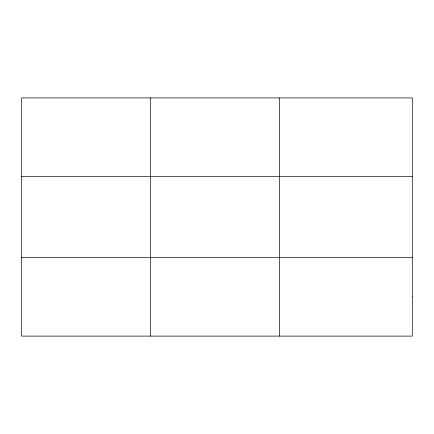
<?xml version="1.0" encoding="UTF-8"?>
<svg xmlns="http://www.w3.org/2000/svg" width="434" height="434" viewBox="0 0 434 434"><rect width="100%" height="100%" fill="white"/><g stroke="black" fill="none" stroke-linecap="round" stroke-linejoin="round"><path stroke-width="0.65" d="M150.598 97.9L150.598 336.1M279.496 97.9L279.496 336.1M21.7 176.508L412.3 176.508M21.7 257.492L412.3 257.492M412.3 296.796L412.3 336.1L21.7 336.1L21.7 97.9L412.3 97.9L412.3 296.796"/></g></svg>
